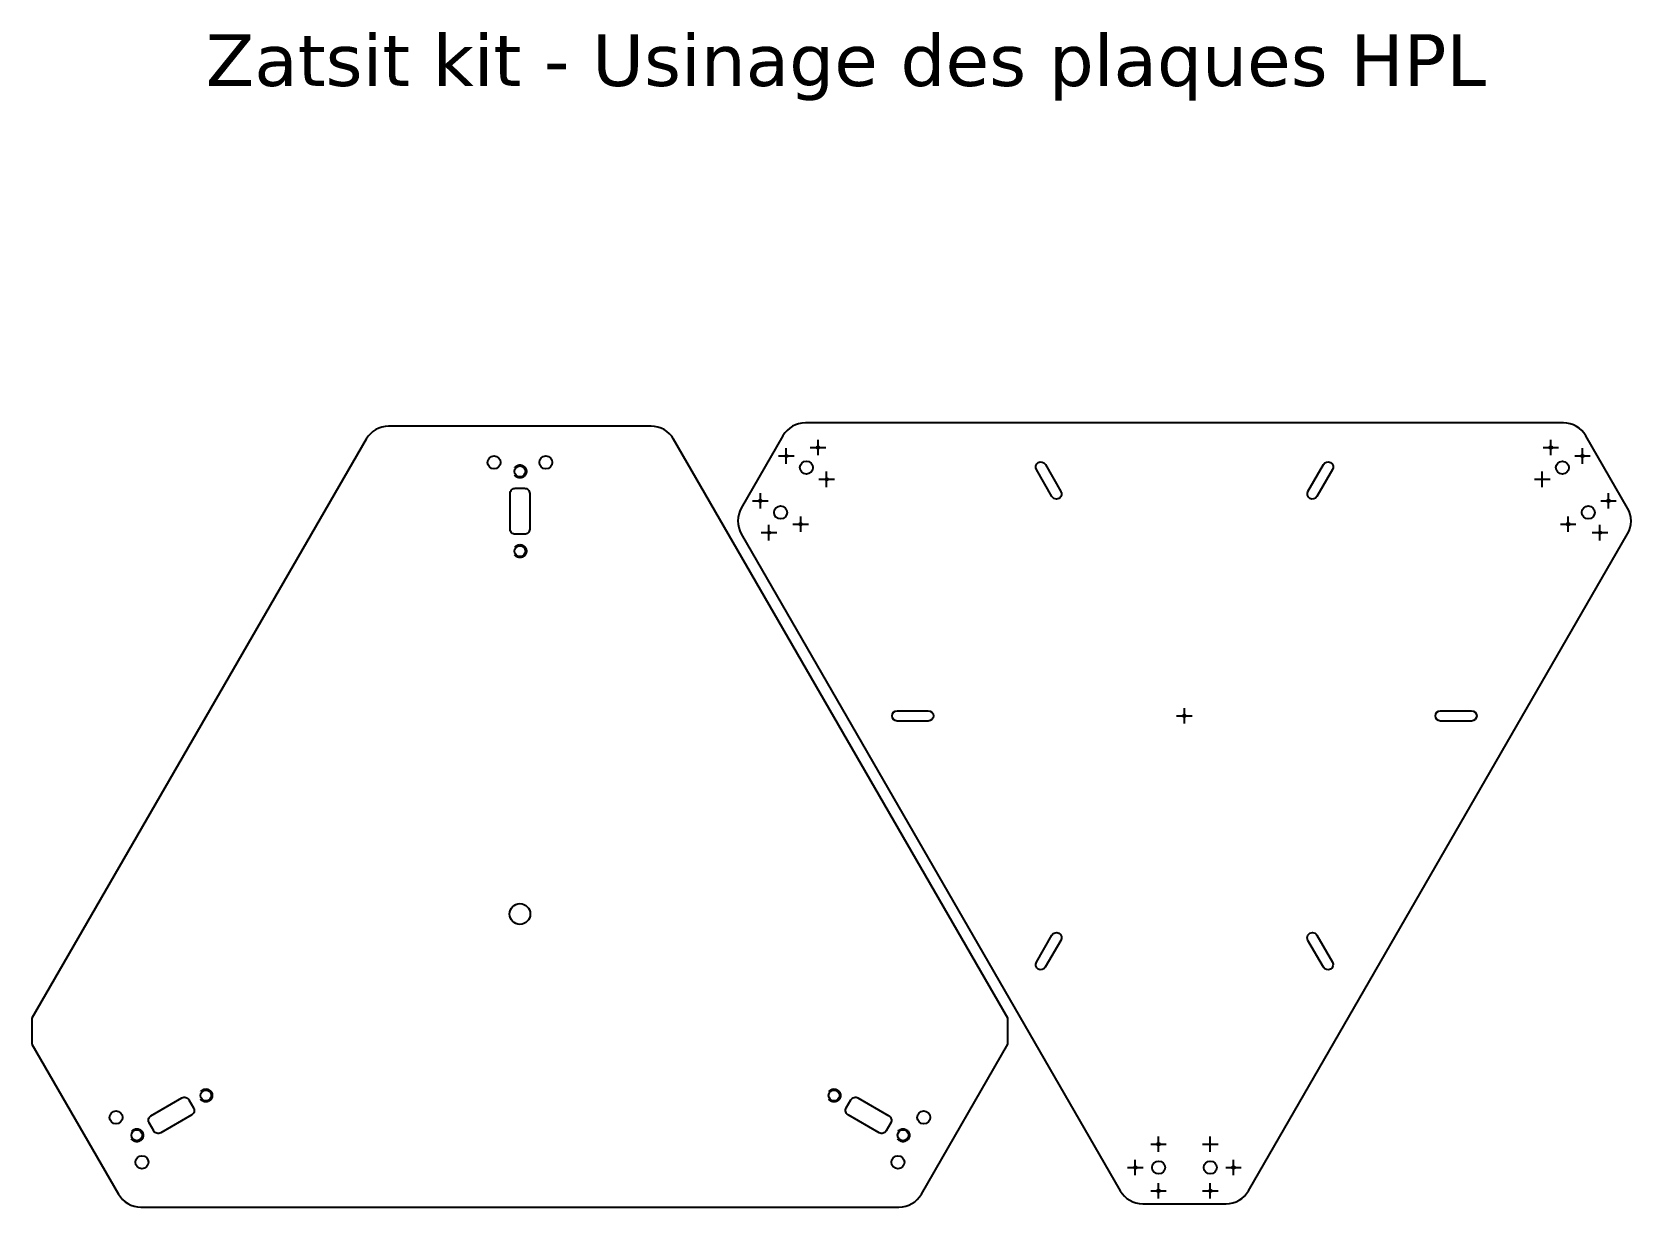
# Model space of a CAD drawing. Header units: millimetres. Extents: x -189 to 429, y -113 to 341.
import ezdxf

# ---------------------------------------------------------------- set-up
doc = ezdxf.new("R2010")
doc.units = ezdxf.units.MM
doc.header["$PDMODE"] = 2
doc.header["$PDSIZE"] = 3
doc.linetypes.add('HIDDEN', pattern=[9.525, 6.35, -3.175])
doc.layers.get('0').update_dxf_attribs({"color": 252})
for name, color, linetype in [('Contour extérieur', 3, 'Continuous'), ('Contour intérieur', 131, 'Continuous'), ('Face1_Trou_5mm_fraisé_DIN', 204, 'Continuous')]:
    doc.layers.add(name, color=color, linetype=linetype)
doc.layers.add('Face1_Pointage_Fraise_en_V_env1mm', color=7, linetype='Continuous', plot=False)
doc.layers.add('Taraudage M5 traversant', color=220, linetype='Continuous', plot=False)
doc.styles.add('style1', font='verdana.ttf')

msp = doc.modelspace()

# ---------------------------------------------------------------- linework, layer by layer
for centre in [(115.25, 180.26), (398.48, 180.25), (102.96, 176.97), (410.77, 176.96), (118.55, 167.97), (92.96, 159.65), (420.77, 159.64), (108.55, 150.64), (405.18, 150.64), (96.25, 147.35), (417.48, 147.34), (256.86, 76.56), (246.86, -88.93), (237.86, -97.93), (275.86, -97.93), (246.86, -106.93), (266.86, -106.93)]:
    msp.add_circle(centre, 0.5)
at = {"layer": 'Contour extérieur'}
for points in [[(-188.62, -50.29), (-155.18, -108.2, 0.267941), (-146.52, -113.2), (146.52, -113.2, 0.267941), (155.18, -108.2), (188.61, -50.3, 0.000225), (188.62, -50.29), (188.62, -40.3, 0.00021), (188.61, -40.3), (59.42, 183.49, 0.267957), (50.76, 188.49), (-50.75, 188.49, 0.267941), (-59.41, 183.49), (-188.62, -40.29)], [(240.74, -111.93), (272.97, -111.93, 0.267949), (281.63, -106.93), (428.16, 146.84, 0.267949), (428.16, 156.84), (412.05, 184.75, 0.267949), (403.39, 189.75), (110.35, 189.76, 0.267949), (101.69, 184.76), (85.57, 156.85, 0.267949), (85.57, 146.85), (232.08, -106.93, 0.267949)]]:
    msp.add_lwpolyline(points, format="xyb", close=True, dxfattribs=at)
at = {"layer": 'Contour intérieur'}
for points in [[(203.1, 173.69), (209.1, 163.29, -1), (205.63, 161.29), (199.63, 171.69, -1)], [(314.1, 171.68), (308.1, 161.29, -1), (304.63, 163.29), (310.63, 173.68, -1)], [(1.78, 146.7), (-1.78, 146.7, -0.414214), (-3.78, 148.7), (-3.78, 162.5, -0.414214), (-1.78, 164.5), (1.78, 164.5, -0.414214), (3.78, 162.5), (3.78, 148.7, -0.414214)], [(145.86, 78.56), (157.86, 78.56, -1), (157.86, 74.56), (145.86, 74.56, -1)], [(367.86, 74.55), (355.86, 74.55, -1), (355.86, 78.55), (367.86, 78.55, -1)], [(199.63, -18.57), (205.63, -8.18, -1), (209.09, -10.18), (203.09, -20.57, -1)], [(310.63, -20.57), (304.63, -10.18, -1), (308.09, -8.18), (314.09, -18.57, -1)], [(-127.93, -71.81), (-126.15, -74.89, -0.414214), (-126.88, -77.62), (-138.84, -84.52, -0.414214), (-141.57, -83.79), (-143.35, -80.71, -0.414214), (-142.62, -77.97), (-130.66, -71.07, -0.414214)], [(-127.93, -71.81), (-126.15, -74.89, -0.414214), (-126.88, -77.62), (-138.84, -84.52, -0.414214), (-141.57, -83.79), (-143.35, -80.71, -0.414214), (-142.62, -77.97), (-130.66, -71.07, -0.414214)], [(126.15, -74.89), (127.93, -71.81, -0.414214), (130.66, -71.07), (142.62, -77.97, -0.414214), (143.35, -80.71), (141.57, -83.79, -0.414214), (138.84, -84.52), (126.88, -77.62, -0.414214)]]:
    msp.add_lwpolyline(points, format="xyb", close=True, dxfattribs=at)
msp.add_circle((0, 0), 4, dxfattribs=at)
at = {"layer": 'Face1_Pointage_Fraise_en_V_env1mm'}
for p in [(102.96, 176.97), (115.25, 180.26), (398.48, 180.25), (410.77, 176.96), (118.55, 167.97), (395.18, 167.96), (92.96, 159.65), (420.77, 159.64), (96.25, 147.35), (108.55, 150.64), (405.18, 150.64), (417.48, 147.34), (256.86, 76.56), (246.86, -88.93), (266.86, -88.93), (237.86, -97.93), (275.86, -97.93), (246.86, -106.93), (266.86, -106.93)]:
    msp.add_point(p, dxfattribs=at)
at = {"layer": 'Face1_Trou_5mm_fraisé_DIN'}
for centre in [(-9.99, 174.49), (10.01, 174.49), (110.75, 172.47), (402.98, 172.46), (100.75, 155.15), (412.98, 155.14), (-156.12, -78.58), (156.11, -78.59), (-146.12, -95.9), (146.11, -95.91), (246.86, -97.93), (266.86, -97.93)]:
    msp.add_circle(centre, 2.5, dxfattribs=at)
at = {"layer": 'Taraudage M5 traversant', "linetype": 'HIDDEN'}
for centre in [(0, 171), (0, 140.2), (-121.41, -70.1), (121.41, -70.1), (-148.09, -85.5), (148.09, -85.5)]:
    msp.add_circle(centre, 2.5, dxfattribs=at)
at = {"layer": 'Taraudage M5 traversant'}
for centre in [(0, 171), (0, 140.2), (-121.41, -70.1), (121.41, -70.1), (-148.09, -85.5), (148.09, -85.5)]:
    msp.add_circle(centre, 2.1, dxfattribs=at)

# ---------------------------------------------------------------- texts
at = {"insert": (-158.21, 339.93), "char_height": 20, "width": 583.43, "attachment_point": 1, "style": 'style1'}
msp.add_mtext('{\\fVerdana|b0|i0|c0|p34;\\W4.21273; }Zatsit kit - Usinage des plaques HPL', dxfattribs=at)

doc.saveas('drawing.dxf')
